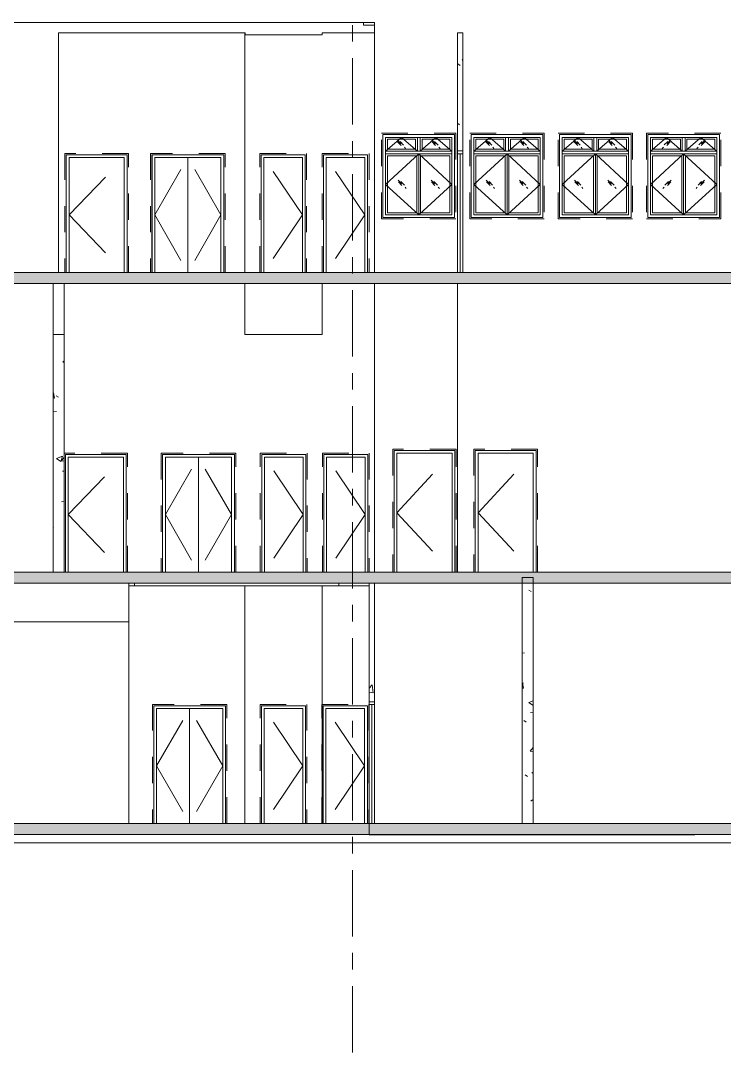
# Model space of a CAD drawing. Header units: millimetres. Extents: x -18215 to 134275, y 17919 to 48497.
# Drawn here: x 96384 to 109134, y 17919 to 36599 of the extents above; entities that cross this region are included whole.
import ezdxf

# ---------------------------------------------------------------- set-up
doc = ezdxf.new("R2010")
doc.units = ezdxf.units.MM
for name, pattern in [('Centre', [4762.5, 952.5, -714.375, 2381.25, -714.375]), ('Dash', [952.5, 476.25, -476.25]), ('Glass Symbol', [360, 90, -90, 90, -90]), ('IDA - Grid Line', [2100, 1200, -300, 300, -300])]:
    doc.linetypes.add(name, pattern=pattern)
for name, color, linetype, lineweight, true_color in [('A-_DOOR----_E-1', 6, 'Continuous', 9, 0xff00ff), ('A-_DOOR----_E-2', 6, 'Centre', 9, 0xff00ff), ('A-_DOOR----_E-3', 6, 'Continuous', 18, 0xff00ff), ('A-_DOOR----_H-1', 6, 'Dash', 18, 0xff00ff), ('A-_FLOR----_E-1', 6, 'Continuous', 9, 0xff00ff), ('A-_FLORLEVL_E-1', 9, 'IDA - Grid Line', 9, 0x808080), ('A-_FLORPATT_E-1', 6, 'Continuous', 9, 0xff00ff), ('A-_WALL----_E-1', 6, 'Continuous', 9, 0xff00ff), ('A-_WALL----_H-1', 6, 'Continuous', 9, 0xff00ff), ('A-_WALLPRTN_E-1', 6, 'Continuous', 9, 0xff00ff), ('A-_WIND----_E-1', 6, 'Continuous', 9, 0xff00ff), ('A-_WIND----_E-3', 6, 'Dash', 9, 0xff00ff), ('A-_WIND----_E-4', 6, 'Centre', 9, 0xff00ff), ('A-_WIND----_E-5', 6, 'Glass Symbol', 9, 0xff00ff), ('S-_ANOTGRID_E-1', 9, 'IDA - Grid Line', 9, 0x808080)]:
    doc.layers.add(name, color=color, linetype=linetype, lineweight=lineweight, true_color=true_color)
pattern_1 = [(0, (85762.1, 31875.04), (381, 381), [47.625, -333.375]), (90, (85762.1, 31875.04), (-381, 381), [47.625, -333.375]), (135, (85809.73, 31875.04), (-381.0004, 3e-14), [67.352, -471.463]), (0, (85809.73, 32089.35), (381, 381), [47.625, -333.375]), (45, (85833.54, 32065.54), (0, 381.0004), [33.676, -505.139]), (135, (85833.54, 32065.54), (-381.0004, 3e-14), [33.676, -505.139]), (0, (85952.6, 32184.6), (381, 381), [67.352, -313.648]), (45, (85952.6, 32184.6), (0, 381.0004), [47.625, -491.19]), (135, (86019.96, 32184.6), (-381.0004, 3e-14), [47.625, -491.19]), (90, (86024.04, 31970.3), (-381, 381), [47.625, -333.375]), (45, (86024.04, 31970.29), (0, 381.0004), [33.676, -505.139]), (135, (86047.86, 31994.1), (-381.0004, 3e-14), [33.676, -505.139]), (0, (85809.73, 31970.3), (381, 381), [23.812, -319.087]), (0, (86095.48, 32065.54), (381, 381), [23.812, -319.087]), (90, (85976.4, 32113.16), (-381, 381), [23.812, -319.087]), (135, (86024.04, 31898.85), (-381.0004, 3e-14), [33.676, -505.139]), (135, (85857.36, 32160.79), (-381.0004, 3e-14), [33.676, -505.139]), (45, (85940.7, 32000.05), (0, 381.0004), [33.676, -505.139]), (90, (85893.07, 31922.66), (-381, 381), [5.953, -375.047]), (90, (85910.93, 32083.4), (-381, 381), [5.953, -375.047]), (90, (86089.53, 32148.88), (-381, 381), [5.953, -375.047]), (90, (86095.48, 31946.47), (-381, 381), [5.953, -375.047])]
pattern_2 = [(50, (85762.1, 31875), (1093.104, -95.634), [114.3, -1257.3]), (355, (85762.1, 31875), (-211.46, 1146.34), [91.44, -1005.84]), (100.451, (85853.2, 31867.1), (881.656, 1050.7), [97.14, -1068.54]), (46.184, (85762.1, 32179.8), (1626.475, -252.26), [171.45, -1885.95]), (96.636, (85897.6, 32158.8), (1424.42, 1484.57), [145.71, -1602.81]), (351.184, (85762.1, 32179.8), (1424.43, 1484.55), [137.16, -1508.76]), (21, (85914.5, 32103.6), (909.686, -613.59), [114.3, -1257.3]), (326, (85914.5, 32103.6), (370.81, 1105.13), [91.44, -1005.84]), (71.451, (85990.3, 32052.5), (1280.503, 491.53), [97.14, -1068.54]), (37.5, (85762.1, 31875.04), (18.531, 507.33), [50.292, -943.356, 50.292, -1980.438]), (37.5, (85762.1, 31875.04), (18.531, 507.33), [-1043.94, -970.788, 50.292, -959.358]), (7.5, (85762.1, 31875.04), (400.918, 601.084), [50.292, -531.876, 50.292, -920.496, -384.81]), (7.5, (85762.1, 31875.04), (400.918, 601.084), [-1552.956, 50.292, -334.518]), (327.5, (85422.25, 31875.04), (813.545, -34.374), [50.292, -330.708, 50.292, -2715.768]), (327.5, (85422.25, 31875.04), (813.545, -34.374), [-431.292, -1138.428, 50.292, -1527.048]), (317.5, (85269.85, 31875.04), (888.775, 152.56), [50.292, -445.008, 50.292, -1859.28]), (317.5, (85269.85, 31875.04), (888.775, 152.56), [-545.592, -739.14, 50.292, -1069.848])]

# ---------------------------------------------------------------- blocks, each defined once
blk = doc.blocks.new('IDA - Casement w Top Hung - 2 Panels - 1400L X 1500H - B2-AW02-3436901-Section 114')
at = {"layer": 'A-_WIND----_E-1'}
for p, q in [((-4450, 34485), (-5025, 34485)), ((-5025, 34485), (-5025, 34235)), ((-3825, 34485), (-5025, 34485)), ((-5025, 33085), (-5025, 34485)), ((-4990, 34270), (-4990, 34450)), ((-4990, 34450), (-4485, 34450)), ((-4485, 34450), (-4485, 34270)), ((-4450, 34485), (-4450, 34235)), ((-4450, 34485), (-4450, 34235)), ((-4400, 34485), (-4450, 34485)), ((-3825, 34485), (-4400, 34485)), ((-4400, 34485), (-4400, 34235)), ((-4400, 34235), (-4400, 34485)), ((-4365, 34270), (-4365, 34450)), ((-4365, 34450), (-3860, 34450)), ((-3860, 34450), (-3860, 34270)), ((-3825, 34485), (-3825, 34235)), ((-3825, 33085), (-3825, 34485)), ((-4450, 34235), (-5025, 34235)), ((-5025, 34185), (-5025, 34235)), ((-5025, 34235), (-3825, 34235)), ((-4425, 34185), (-5025, 34185)), ((-5025, 34185), (-5025, 33085)), ((-3825, 34185), (-5025, 34185)), ((-4485, 34270), (-4990, 34270)), ((-4450, 34235), (-4400, 34235)), ((-4425, 34185), (-4425, 33085)), ((-3825, 34185), (-4425, 34185)), ((-4425, 34185), (-4425, 33085)), ((-3825, 34235), (-4400, 34235)), ((-3860, 34270), (-4365, 34270)), ((-3825, 34235), (-3825, 34185)), ((-3825, 34185), (-3825, 33085)), ((-4990, 33120), (-4990, 34150)), ((-4990, 34150), (-4460, 34150)), ((-4460, 34150), (-4460, 33120)), ((-4390, 33120), (-4390, 34150)), ((-4390, 34150), (-3860, 34150)), ((-3860, 34150), (-3860, 33120)), ((-4425, 33085), (-5025, 33085)), ((-3825, 33085), (-5025, 33085)), ((-4460, 33120), (-4990, 33120)), ((-3825, 33085), (-4425, 33085)), ((-3860, 33120), (-4390, 33120))]:
    blk.add_line(p, q, dxfattribs=at)
at = {"layer": 'A-_WIND----_E-3'}
for p, q in [((-5100, 34560), (-5100, 33010)), ((-3750, 34560), (-5100, 34560)), ((-3750, 33010), (-3750, 34560)), ((-5100, 33010), (-3750, 33010))]:
    blk.add_line(p, q, dxfattribs=at)
at = {"layer": 'A-_WIND----_E-4'}
for p, q in [((-5025, 34235), (-4737, 34485)), ((-4450, 34235), (-4737, 34485)), ((-4400, 34235), (-4112, 34485)), ((-3825, 34235), (-4112, 34485)), ((-4425, 34185), (-5025, 33635)), ((-4425, 34185), (-3825, 33635)), ((-5025, 33635), (-4425, 33085)), ((-3825, 33635), (-4425, 33085))]:
    blk.add_line(p, q, dxfattribs=at)
at = {"layer": 'A-_WIND----_E-5'}
for p, q in [((-4662, 34435), (-4812, 34285)), ((-4713, 34411), (-4807, 34317)), ((-4668, 34403), (-4761, 34309)), ((-4037, 34435), (-4187, 34285)), ((-4088, 34411), (-4182, 34317)), ((-4043, 34403), (-4136, 34309)), ((-4650, 33710), (-4800, 33560)), ((-4700, 33686), (-4794, 33592)), ((-4655, 33678), (-4749, 33584)), ((-4050, 33710), (-4200, 33560)), ((-4100, 33686), (-4194, 33592)), ((-4055, 33678), (-4149, 33584))]:
    blk.add_line(p, q, dxfattribs=at)
blk = doc.blocks.new('IDA - Casement w Top Hung - 2 Panels - 1400L X 1500H - B2-AW02-3436902-Section 114')
at = {"layer": 'A-_WIND----_E-1'}
for p, q in [((-16450, 34485), (-17025, 34485)), ((-17025, 34235), (-17025, 34485)), ((-17025, 34485), (-17025, 33085)), ((-15825, 34485), (-17025, 34485)), ((-16990, 34270), (-16990, 34450)), ((-16990, 34450), (-16485, 34450)), ((-16485, 34450), (-16485, 34270)), ((-16450, 34235), (-16450, 34485)), ((-16400, 34485), (-16450, 34485)), ((-16450, 34485), (-16450, 34235)), ((-15825, 34485), (-16400, 34485)), ((-16400, 34235), (-16400, 34485)), ((-16400, 34235), (-16400, 34485)), ((-16365, 34270), (-16365, 34450)), ((-16365, 34450), (-15860, 34450)), ((-15860, 34450), (-15860, 34270)), ((-15825, 34235), (-15825, 34485)), ((-15825, 34485), (-15825, 33085)), ((-16450, 34235), (-17025, 34235)), ((-17025, 34185), (-17025, 34235)), ((-17025, 34235), (-15825, 34235)), ((-16425, 34185), (-17025, 34185)), ((-17025, 33085), (-17025, 34185)), ((-15825, 34185), (-17025, 34185)), ((-16485, 34270), (-16990, 34270)), ((-16450, 34235), (-16400, 34235)), ((-15825, 34185), (-16425, 34185)), ((-16425, 33085), (-16425, 34185)), ((-16425, 33085), (-16425, 34185)), ((-15825, 34235), (-16400, 34235)), ((-15860, 34270), (-16365, 34270)), ((-15825, 34235), (-15825, 34185)), ((-15825, 33085), (-15825, 34185)), ((-16990, 33120), (-16990, 34150)), ((-16990, 34150), (-16460, 34150)), ((-16460, 34150), (-16460, 33120)), ((-16390, 33120), (-16390, 34150)), ((-16390, 34150), (-15860, 34150)), ((-15860, 34150), (-15860, 33120)), ((-16425, 33085), (-17025, 33085)), ((-15825, 33085), (-17025, 33085)), ((-16460, 33120), (-16990, 33120)), ((-15825, 33085), (-16425, 33085)), ((-15860, 33120), (-16390, 33120))]:
    blk.add_line(p, q, dxfattribs=at)
at = {"layer": 'A-_WIND----_E-3'}
for p, q in [((-17100, 33010), (-17100, 34560)), ((-17100, 34560), (-15750, 34560)), ((-15750, 34560), (-15750, 33010)), ((-15750, 33010), (-17100, 33010))]:
    blk.add_line(p, q, dxfattribs=at)
at = {"layer": 'A-_WIND----_E-4'}
for p, q in [((-17025, 34235), (-16737, 34485)), ((-16450, 34235), (-16737, 34485)), ((-16400, 34235), (-16112, 34485)), ((-15825, 34235), (-16112, 34485)), ((-16425, 34185), (-17025, 33635)), ((-16425, 34185), (-15825, 33635)), ((-17025, 33635), (-16425, 33085)), ((-15825, 33635), (-16425, 33085))]:
    blk.add_line(p, q, dxfattribs=at)
at = {"layer": 'A-_WIND----_E-5'}
for p, q in [((-16812, 34435), (-16662, 34285)), ((-16807, 34403), (-16713, 34309)), ((-16761, 34411), (-16668, 34317)), ((-16187, 34435), (-16037, 34285)), ((-16182, 34403), (-16088, 34309)), ((-16136, 34411), (-16043, 34317)), ((-16800, 33710), (-16650, 33560)), ((-16794, 33678), (-16700, 33584)), ((-16749, 33686), (-16655, 33592)), ((-16200, 33710), (-16050, 33560)), ((-16194, 33678), (-16100, 33584)), ((-16149, 33686), (-16055, 33592))]:
    blk.add_line(p, q, dxfattribs=at)
blk = doc.blocks.new('IDA - F - Single - Swing - 1100L X 2200H - B2-TD01-4057974-Section 114')
at = {"layer": 'A-_DOOR----_E-1'}
blk.add_line((-17325, 24215), (-17325, 22065), dxfattribs=at)
at = {"layer": 'A-_DOOR----_E-3'}
for p, q in [((-17225, 24265), (-17325, 24265)), ((-17325, 24265), (-17325, 24215)), ((-17325, 24215), (-17225, 24215)), ((-17275, 24215), (-17275, 22065)), ((-17225, 24215), (-17275, 24215)), ((-17225, 24215), (-17225, 24265)), ((-17225, 22065), (-17225, 24215)), ((-17275, 22065), (-17225, 22065))]:
    blk.add_line(p, q, dxfattribs=at)
blk = doc.blocks.new('IDA - F - Single - Swing - 1100L X 2200H - B2-TD01-4055582-Section 114')
at = {"layer": 'A-_DOOR----_E-1'}
for p, q in [((-15400, 26615), (-15400, 28815)), ((-14300, 28815), (-15400, 28815)), ((-14300, 28815), (-14300, 26615)), ((-15350, 28765), (-15350, 26615)), ((-15350, 28765), (-14350, 28765)), ((-14350, 26615), (-14350, 28765))]:
    blk.add_line(p, q, dxfattribs=at)
at = {"layer": 'A-_DOOR----_E-2'}
for q in [(-14350, 28765), (-14350, 26615)]:
    blk.add_line((-15350, 27690), q, dxfattribs=at)
at = {"layer": 'A-_DOOR----_H-1'}
for p, q in [((-14275, 28840), (-15425, 28840)), ((-15425, 28840), (-15425, 26615)), ((-14275, 26615), (-14275, 28840))]:
    blk.add_line(p, q, dxfattribs=at)
blk = doc.blocks.new('IDA - F - Double - Swing - 1300L X 2130H - FMD12 - 2HR-4315451-Section 114')
at = {"layer": 'A-_DOOR----_E-1'}
for p, q in [((-21225, 24195), (-21225, 22065)), ((-19925, 24195), (-21225, 24195)), ((-20575, 24145), (-21175, 24145)), ((-21175, 24145), (-21175, 22065)), ((-21175, 22065), (-21175, 24145)), ((-21175, 24145), (-19975, 24145)), ((-20575, 24145), (-20575, 22065)), ((-19975, 24145), (-20575, 24145)), ((-20575, 22065), (-20575, 24145)), ((-19975, 22065), (-19975, 24145)), ((-19975, 24145), (-19975, 22065)), ((-19925, 22065), (-19925, 24195))]:
    blk.add_line(p, q, dxfattribs=at)
at = {"layer": 'A-_DOOR----_E-2'}
for p, q in [((-21175, 23105), (-20575, 24145)), ((-19975, 23105), (-20575, 24145)), ((-21175, 23105), (-20575, 22065)), ((-19975, 23105), (-20575, 22065))]:
    blk.add_line(p, q, dxfattribs=at)
at = {"layer": 'A-_DOOR----_H-1'}
for p, q in [((-19900, 24220), (-21250, 24220)), ((-21250, 24220), (-21250, 22065)), ((-19900, 22065), (-19900, 24220))]:
    blk.add_line(p, q, dxfattribs=at)
blk = doc.blocks.new('IDA - F - Single - Swing - 800L X 2130H - FMD10 - 2HR-4066410-Section 114')
at = {"layer": 'A-_DOOR----_E-1'}
for p, q in [((-18475, 24195), (-19275, 24195)), ((-19275, 24195), (-19275, 22065)), ((-19225, 24145), (-19225, 22065)), ((-18525, 24145), (-19225, 24145)), ((-19225, 22065), (-19225, 24145)), ((-19225, 24145), (-18525, 24145)), ((-18525, 22065), (-18525, 24145)), ((-18525, 24145), (-18525, 22065)), ((-18475, 22065), (-18475, 24195))]:
    blk.add_line(p, q, dxfattribs=at)
at = {"layer": 'A-_DOOR----_E-2'}
for q in [(-19225, 24145), (-19225, 22065)]:
    blk.add_line((-18525, 23105), q, dxfattribs=at)
at = {"layer": 'A-_DOOR----_H-1'}
for p, q in [((-19300, 22065), (-19300, 24220)), ((-19300, 24220), (-18450, 24220)), ((-18450, 24220), (-18450, 22065))]:
    blk.add_line(p, q, dxfattribs=at)
blk = doc.blocks.new('IDA - F - Single - Swing - 800L X 2130H - FMD10 - 2HR-4315453-Section 114')
at = {"layer": 'A-_DOOR----_E-1'}
for p, q in [((-17355, 24195), (-18155, 24195)), ((-18155, 24195), (-18155, 22065)), ((-18105, 24145), (-18105, 22065)), ((-17405, 24145), (-18105, 24145)), ((-18105, 22065), (-18105, 24145)), ((-18105, 24145), (-17405, 24145)), ((-17405, 22065), (-17405, 24145)), ((-17405, 24145), (-17405, 22065)), ((-17355, 22065), (-17355, 24195))]:
    blk.add_line(p, q, dxfattribs=at)
at = {"layer": 'A-_DOOR----_E-2'}
for q in [(-18105, 24145), (-18105, 22065)]:
    blk.add_line((-17405, 23105), q, dxfattribs=at)
at = {"layer": 'A-_DOOR----_H-1'}
for p, q in [((-18180, 22065), (-18180, 24220)), ((-18180, 24220), (-17330, 24220)), ((-17330, 24220), (-17330, 22065))]:
    blk.add_line(p, q, dxfattribs=at)
blk = doc.blocks.new('IDA - F - Double - Swing - 1300L X 2130H - FMD12 - 2HR-4321329-Section 114')
at = {"layer": 'A-_DOOR----_E-1'}
for p, q in [((-21065, 28745), (-21065, 26615)), ((-19765, 28745), (-21065, 28745)), ((-20415, 28695), (-21015, 28695)), ((-21015, 28695), (-21015, 26615)), ((-21015, 26615), (-21015, 28695)), ((-21015, 28695), (-19815, 28695)), ((-20415, 28695), (-20415, 26615)), ((-19815, 28695), (-20415, 28695)), ((-20415, 26615), (-20415, 28695)), ((-19815, 26615), (-19815, 28695)), ((-19815, 28695), (-19815, 26615)), ((-19765, 26615), (-19765, 28745))]:
    blk.add_line(p, q, dxfattribs=at)
at = {"layer": 'A-_DOOR----_E-2'}
for p, q in [((-21015, 27655), (-20415, 28695)), ((-19815, 27655), (-20415, 28695)), ((-21015, 27655), (-20415, 26615)), ((-19815, 27655), (-20415, 26615))]:
    blk.add_line(p, q, dxfattribs=at)
at = {"layer": 'A-_DOOR----_H-1'}
for p, q in [((-19740, 28770), (-21090, 28770)), ((-21090, 28770), (-21090, 26615)), ((-19740, 26615), (-19740, 28770))]:
    blk.add_line(p, q, dxfattribs=at)
blk = doc.blocks.new('IDA - F - Single - Swing - 800L X 2130H - FMD10 - 2HR-4322169-Section 114')
at = {"layer": 'A-_DOOR----_E-1'}
for p, q in [((-17345, 28745), (-18145, 28745)), ((-18145, 28745), (-18145, 26615)), ((-18095, 28695), (-18095, 26615)), ((-17395, 28695), (-18095, 28695)), ((-18095, 26615), (-18095, 28695)), ((-18095, 28695), (-17395, 28695)), ((-17395, 26615), (-17395, 28695)), ((-17395, 28695), (-17395, 26615)), ((-17345, 26615), (-17345, 28745))]:
    blk.add_line(p, q, dxfattribs=at)
at = {"layer": 'A-_DOOR----_E-2'}
for q in [(-18095, 28695), (-18095, 26615)]:
    blk.add_line((-17395, 27655), q, dxfattribs=at)
at = {"layer": 'A-_DOOR----_H-1'}
for p, q in [((-18170, 26615), (-18170, 28770)), ((-18170, 28770), (-17320, 28770)), ((-17320, 28770), (-17320, 26615))]:
    blk.add_line(p, q, dxfattribs=at)
blk = doc.blocks.new('IDA - F - Single - Swing2 - 1100L X 21300H - FMD10A-4340408-Section 114')
at = {"layer": 'A-_DOOR----_E-1'}
for p, q in [((-22810, 34170), (-22810, 32040)), ((-21710, 34170), (-22810, 34170)), ((-21760, 34120), (-22760, 34120)), ((-22760, 34120), (-22760, 32040)), ((-22760, 32040), (-22760, 34120)), ((-22760, 34120), (-21760, 34120)), ((-21760, 32040), (-21760, 34120)), ((-21760, 34120), (-21760, 32040)), ((-21710, 32040), (-21710, 34170))]:
    blk.add_line(p, q, dxfattribs=at)
at = {"layer": 'A-_DOOR----_E-2'}
for q in [(-21760, 34120), (-21760, 32040)]:
    blk.add_line((-22760, 33080), q, dxfattribs=at)
at = {"layer": 'A-_DOOR----_H-1'}
for p, q in [((-21685, 34195), (-22835, 34195)), ((-22835, 34195), (-22835, 32040)), ((-21685, 32040), (-21685, 34195))]:
    blk.add_line(p, q, dxfattribs=at)
blk = doc.blocks.new('IDA - F - Single - Swing2 - 1100L X 21300H - FMD10A-4339778-Section 114')
at = {"layer": 'A-_DOOR----_E-1'}
for p, q in [((-22825, 28745), (-22825, 26615)), ((-21725, 28745), (-22825, 28745)), ((-21775, 28695), (-22775, 28695)), ((-22775, 28695), (-22775, 26615)), ((-22775, 26615), (-22775, 28695)), ((-22775, 28695), (-21775, 28695)), ((-21775, 26615), (-21775, 28695)), ((-21775, 28695), (-21775, 26615)), ((-21725, 26615), (-21725, 28745))]:
    blk.add_line(p, q, dxfattribs=at)
at = {"layer": 'A-_DOOR----_E-2'}
for q in [(-21775, 28695), (-21775, 26615)]:
    blk.add_line((-22775, 27655), q, dxfattribs=at)
at = {"layer": 'A-_DOOR----_H-1'}
for p, q in [((-21700, 28770), (-22850, 28770)), ((-22850, 28770), (-22850, 26615)), ((-21700, 26615), (-21700, 28770))]:
    blk.add_line(p, q, dxfattribs=at)
blk = doc.blocks.new('IDA - F - Single - Swing - 1100L X 2200H - B2-TD01-V35-Section 114')
at = {"layer": 'A-_DOOR----_E-1'}
for p, q in [((-16871, 28815), (-16871, 26615)), ((-15771, 28815), (-16871, 28815)), ((-15771, 26615), (-15771, 28815)), ((-15821, 28765), (-16821, 28765)), ((-16821, 28765), (-16821, 26615)), ((-16821, 26615), (-16821, 28765)), ((-16821, 28765), (-15821, 28765)), ((-15821, 26615), (-15821, 28765)), ((-15821, 28765), (-15821, 26615))]:
    blk.add_line(p, q, dxfattribs=at)
at = {"layer": 'A-_DOOR----_E-2'}
for q in [(-15821, 28765), (-15821, 26615)]:
    blk.add_line((-16821, 27690), q, dxfattribs=at)
at = {"layer": 'A-_DOOR----_H-1'}
for p, q in [((-15746, 28840), (-16896, 28840)), ((-16896, 28840), (-16896, 26615)), ((-15746, 26615), (-15746, 28840))]:
    blk.add_line(p, q, dxfattribs=at)
blk = doc.blocks.new('IDA - F - Single - Swing - 1100L X 2200H - B2-TD01-V38-Section 114')
at = {"layer": 'A-_DOOR----_E-1'}
blk.add_line((-15625, 32040), (-15625, 34190), dxfattribs=at)
at = {"layer": 'A-_DOOR----_E-3'}
for p, q in [((-15725, 34240), (-15725, 34190)), ((-15625, 34240), (-15725, 34240)), ((-15675, 34190), (-15725, 34190)), ((-15725, 34190), (-15725, 32040)), ((-15725, 34190), (-15625, 34190)), ((-15675, 32040), (-15675, 34190)), ((-15625, 34190), (-15625, 34240)), ((-15725, 32040), (-15675, 32040))]:
    blk.add_line(p, q, dxfattribs=at)

msp = doc.modelspace()

# ---------------------------------------------------------------- hatches: boundary and pattern name
at = {"layer": 'A-_FLORPATT_E-1'}
h = msp.add_hatch(dxfattribs=at)
h.set_pattern_fill('FP_10', color=256, style=0, pattern_type=2)
h.set_pattern_definition(pattern_1)
h.paths.add_polyline_path([(44546, 31840), (124046, 31840), (124046, 32040), (44546, 32040), (44546, 31876)])
h = msp.add_hatch(dxfattribs=at)
h.set_pattern_fill('FP_10', color=256, style=0, pattern_type=2)
h.set_pattern_definition(pattern_1)
h.paths.add_polyline_path([(123457, 26415), (124246, 26415), (124246, 26615), (87596, 26615), (87596, 26415), (122759, 26415)])
h.paths.add_polyline_path([(44546, 26415), (81196, 26415), (81196, 26615), (44546, 26615)])
h = msp.add_hatch(dxfattribs=at)
h.set_pattern_fill('FP_10', color=256, style=0, pattern_type=2)
h.set_pattern_definition(pattern_1)
h.paths.add_polyline_path([(52296, 21865), (73346, 21865), (73346, 22065), (52296, 22065)])
h.paths.add_polyline_path([(95446, 21865), (102696, 21865), (102696, 22065), (95446, 22065)])
h.paths.add_polyline_path([(115696, 21865), (115696, 22065), (113696, 22065), (113696, 21865)])
h = msp.add_hatch(dxfattribs=at)
h.set_pattern_fill('FP_10', color=256, style=0, pattern_type=2)
h.set_pattern_definition(pattern_1)
h.paths.add_polyline_path([(119269, 21865), (124246, 21865), (124246, 22065), (115696, 22065), (115696, 21865), (116477, 21865)])
h.paths.add_polyline_path([(102696, 21865), (113696, 21865), (113696, 22065), (102696, 22065)])
at = {"layer": 'A-_WALL----_H-1'}
h = msp.add_hatch(dxfattribs=at)
h.set_pattern_fill('FP_11', color=256, style=0, pattern_type=2)
h.set_pattern_definition(pattern_2)
h.paths.add_polyline_path([(104396, 34240), (104396, 36380), (104296, 36380), (104296, 34240)])
h = msp.add_hatch(dxfattribs=at)
h.set_pattern_fill('FP_11', color=256, style=0, pattern_type=2)
h.set_pattern_definition(pattern_2)
h.paths.add_polyline_path([(97171, 26615), (97171, 30915), (96971, 30915), (96971, 26615)])
h = msp.add_hatch(dxfattribs=at)
h.set_pattern_fill('FP_11', color=256, style=0, pattern_type=2)
h.set_pattern_definition(pattern_2)
h.paths.add_polyline_path([(102696, 24265), (102796, 24265), (102796, 26415), (102696, 26415), (102696, 26185)])
h = msp.add_hatch(dxfattribs=at)
h.set_pattern_fill('FP_11', color=256, style=0, pattern_type=2)
h.set_pattern_definition(pattern_2)
h.paths.add_polyline_path([(105671, 22065), (105671, 26515), (105471, 26515), (105471, 22065)])

# ---------------------------------------------------------------- linework, layer by layer
at = {"layer": 'A-_FLOR----_E-1'}
for p, q in [((124046, 32040), (44746, 32040)), ((44546, 31840), (124046, 31840)), ((124246, 26615), (87796, 26615)), ((95446, 26415), (102696, 26415)), ((102796, 26415), (113496, 26415)), ((124246, 22065), (82686, 22065)), ((102696, 22065), (102696, 21860)), ((95446, 21865), (124246, 21865)), ((108596, 21860), (102696, 21860)), ((105671, 21865), (105671, 21860)), ((108596, 21865), (108596, 21860)), ((125746, 21715), (95271, 21715))]:
    msp.add_line(p, q, dxfattribs=at)
at = {"layer": 'A-_FLORLEVL_E-1'}
for p, q in [((37249, 32040), (134275, 32040)), ((37249, 26615), (134275, 26615)), ((37249, 22065), (134275, 22065))]:
    msp.add_line(p, q, dxfattribs=at)
at = {"layer": 'A-_WALL----_E-1'}
for p, q in [((102946, 33035), (102946, 34535)), ((102946, 34535), (104246, 34535)), ((104246, 34535), (104246, 33035)), ((104546, 33035), (104546, 34535)), ((104546, 34535), (105846, 34535)), ((105846, 34535), (105846, 33035)), ((106146, 33035), (106146, 34535)), ((106146, 34535), (107446, 34535)), ((107446, 34535), (107446, 33035)), ((107746, 33035), (107746, 34535)), ((107746, 34535), (109046, 34535)), ((109046, 34535), (109046, 33035)), ((104246, 33035), (102946, 33035)), ((105846, 33035), (104546, 33035)), ((107446, 33035), (106146, 33035)), ((109046, 33035), (107746, 33035)), ((102146, 26365), (102146, 26415)), ((102796, 26415), (102696, 26415)), ((95446, 25715), (98346, 25715))]:
    msp.add_line(p, q, dxfattribs=at)
at = {"layer": 'A-_WALLPRTN_E-1'}
for p, q in [((102796, 36565), (89821, 36565)), ((102596, 36515), (102596, 36565)), ((102596, 36515), (102796, 36515)), ((102796, 36565), (102796, 32040)), ((100451, 36380), (97071, 36380)), ((97071, 32040), (97071, 36380)), ((100446, 36380), (100446, 32040)), ((101846, 36340), (100446, 36340)), ((100451, 36340), (100451, 36380)), ((102796, 36380), (101846, 36380)), ((101846, 36380), (101846, 36340)), ((104296, 36380), (104296, 34240)), ((104396, 36380), (104296, 36380)), ((104396, 34240), (104396, 36380)), ((104296, 34240), (104396, 34240)), ((97211, 32040), (97211, 34170)), ((97211, 34170), (98311, 34170)), ((98311, 34170), (98311, 32040)), ((98764, 32040), (98764, 34170)), ((98764, 34170), (100064, 34170)), ((100064, 34170), (100064, 32040)), ((100741, 32040), (100741, 34170)), ((100741, 34170), (101541, 34170)), ((101541, 34170), (101541, 32040)), ((101871, 32040), (101871, 34170)), ((101871, 34170), (102671, 34170)), ((102671, 34170), (102671, 32040)), ((96971, 31840), (96971, 26615)), ((97171, 26615), (97171, 31840)), ((100446, 30915), (100446, 31840)), ((101846, 31840), (101846, 30915)), ((102796, 31840), (102796, 26615)), ((104296, 26615), (104296, 31840)), ((97171, 30915), (96971, 30915)), ((101846, 30915), (100446, 30915)), ((103149, 26615), (103149, 28815)), ((103149, 28815), (104249, 28815)), ((104249, 28815), (104249, 26615)), ((104621, 26615), (104621, 28815)), ((104621, 28815), (105721, 28815)), ((105721, 28815), (105721, 26615)), ((97196, 26615), (97196, 28745)), ((97196, 28745), (98296, 28745)), ((98296, 28745), (98296, 26615)), ((98956, 26615), (98956, 28745)), ((98956, 28745), (100256, 28745)), ((100256, 28745), (100256, 26615)), ((100752, 26615), (100752, 28745)), ((100752, 28745), (101552, 28745)), ((101552, 28745), (101552, 26615)), ((101876, 26615), (101876, 28745)), ((101876, 28745), (102676, 28745)), ((102676, 28745), (102676, 26615)), ((98346, 26415), (98346, 22065)), ((102696, 26365), (98346, 26365)), ((98446, 26415), (98446, 26365)), ((100446, 22065), (100446, 26365)), ((101846, 22065), (101846, 26365)), ((102696, 26415), (102696, 24265)), ((102796, 24265), (102796, 26415)), ((105471, 26515), (105471, 22065)), ((105671, 26515), (105471, 26515)), ((105671, 22065), (105671, 26515)), ((98796, 22065), (98796, 24195)), ((98796, 24195), (100096, 24195)), ((100096, 24195), (100096, 22065)), ((100746, 22065), (100746, 24195)), ((100746, 24195), (101546, 24195)), ((101546, 24195), (101546, 22065)), ((101866, 22065), (101866, 24195)), ((101866, 24195), (102666, 24195)), ((102666, 24195), (102666, 22065)), ((102696, 24265), (102796, 24265))]:
    msp.add_line(p, q, dxfattribs=at)
at = {"layer": 'S-_ANOTGRID_E-1'}
msp.add_line((102396, 17919), (102396, 47094), dxfattribs=at)

# ---------------------------------------------------------------- block references
at = {"layer": 'A-_DOOR----_E-1'}
for name, p in [('IDA - F - Single - Swing2 - 1100L X 21300H - FMD10A-4340408-Section 114', (120021, 0)), ('IDA - F - Double - Swing - 1300L X 2130H - FMD12 - 2HR-4315451-Section 114', (119988, 9975)), ('IDA - F - Single - Swing - 800L X 2130H - FMD10 - 2HR-4066410-Section 114', (120016, 9975)), ('IDA - F - Single - Swing - 800L X 2130H - FMD10 - 2HR-4315453-Section 114', (120026, 9975)), ('IDA - F - Single - Swing - 1100L X 2200H - B2-TD01-V38-Section 114', (120021, 0)), ('IDA - F - Single - Swing2 - 1100L X 21300H - FMD10A-4339778-Section 114', (120021, 0)), ('IDA - F - Double - Swing - 1300L X 2130H - FMD12 - 2HR-4321329-Section 114', (120021, 0)), ('IDA - F - Single - Swing - 800L X 2130H - FMD10 - 2HR-4066410-Section 114', (120026, 4550)), ('IDA - F - Single - Swing - 800L X 2130H - FMD10 - 2HR-4322169-Section 114', (120021, 0)), ('IDA - F - Single - Swing - 1100L X 2200H - B2-TD01-V35-Section 114', (120021, 0)), ('IDA - F - Single - Swing - 1100L X 2200H - B2-TD01-4055582-Section 114', (120021, 0)), ('IDA - F - Double - Swing - 1300L X 2130H - FMD12 - 2HR-4315451-Section 114', (120021, 0)), ('IDA - F - Single - Swing - 800L X 2130H - FMD10 - 2HR-4066410-Section 114', (120021, 0)), ('IDA - F - Single - Swing - 800L X 2130H - FMD10 - 2HR-4315453-Section 114', (120021, 0)), ('IDA - F - Single - Swing - 1100L X 2200H - B2-TD01-4057974-Section 114', (120021, 0))]:
    msp.add_blockref(name, p, dxfattribs=at)
at = {"layer": 'A-_WIND----_E-1'}
for name, p in [('IDA - Casement w Top Hung - 2 Panels - 1400L X 1500H - B2-AW02-3436902-Section 114', (120021, 0)), ('IDA - Casement w Top Hung - 2 Panels - 1400L X 1500H - B2-AW02-3436902-Section 114', (121621, 0)), ('IDA - Casement w Top Hung - 2 Panels - 1400L X 1500H - B2-AW02-3436902-Section 114', (123221, 0)), ('IDA - Casement w Top Hung - 2 Panels - 1400L X 1500H - B2-AW02-3436901-Section 114', (112821, 0))]:
    msp.add_blockref(name, p, dxfattribs=at)

doc.saveas('drawing.dxf')
